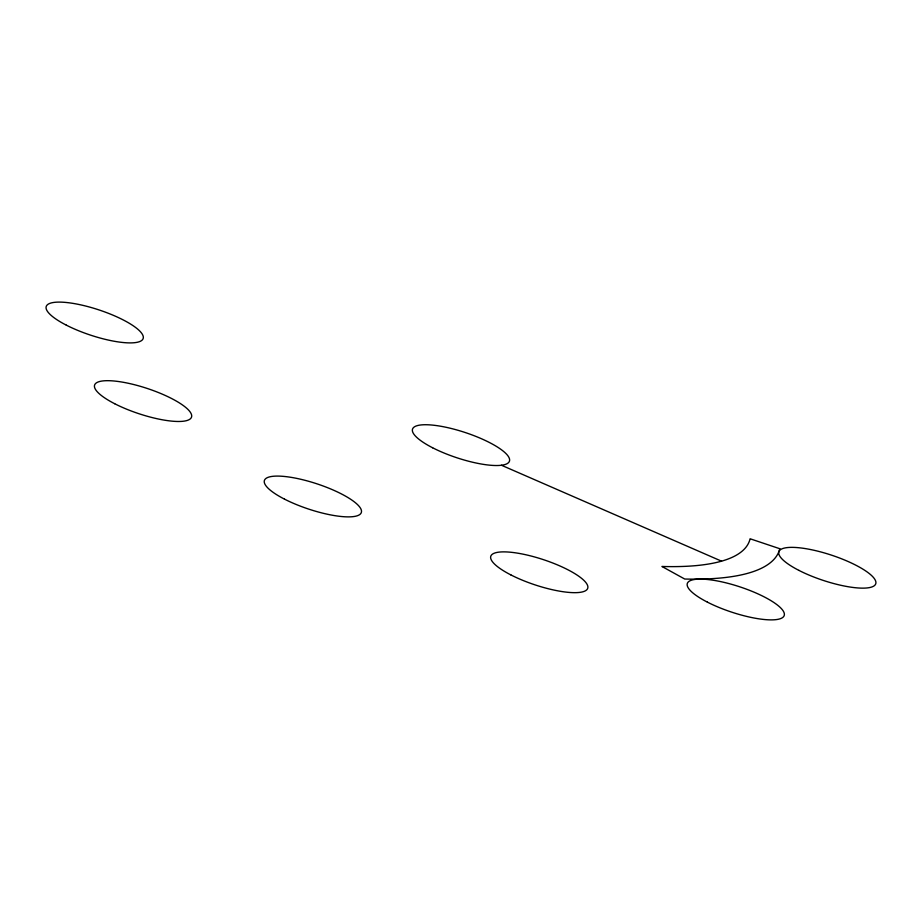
<?xml version="1.0" encoding="UTF-8"?>
<svg xmlns="http://www.w3.org/2000/svg" width="922" height="922" viewBox="0 0 922 922"><rect width="100%" height="100%" fill="white"/><g stroke="black" fill="none" stroke-linecap="round" stroke-linejoin="round"><path stroke-width="1.38" d="M501.453 465.241L721.534 561.164M779.816 548.728L750.093 538.771A303.96 79.177 18.3 0 1 661.927 566.465L684.712 579.028A335.285 87.348 18.3 0 0 779.816 548.728M432.614 447.769A51.021 13.288 18.3 0 0 509.382 461.323A51.021 13.288 18.3 0 0 441.016 426.298A51.021 13.288 18.3 0 0 432.614 447.769M66.315 325.143A51.021 13.288 18.3 0 0 143.083 338.708A51.021 13.288 18.3 0 0 74.717 303.672A51.021 13.288 18.3 0 0 66.315 325.143M114.685 403.721A51.021 13.288 18.3 0 0 191.453 417.286A51.021 13.288 18.3 0 0 123.087 382.25A51.021 13.288 18.3 0 0 114.685 403.721M284.495 499.125A51.021 13.288 18.3 0 0 361.263 512.678A51.021 13.288 18.3 0 0 292.896 477.654A51.021 13.288 18.3 0 0 284.495 499.125M510.88 574.913A51.021 13.288 18.3 0 0 587.648 588.467A51.021 13.288 18.3 0 0 519.282 553.442A51.021 13.288 18.3 0 0 510.88 574.913M707.37 602.124A51.021 13.288 18.3 0 0 784.138 615.689A51.021 13.288 18.3 0 0 715.772 580.664A51.021 13.288 18.3 0 0 707.37 602.124M798.913 570.384A51.021 13.288 18.3 0 0 875.681 583.949A51.021 13.288 18.3 0 0 807.303 548.924A51.021 13.288 18.3 0 0 798.913 570.384"/></g></svg>
